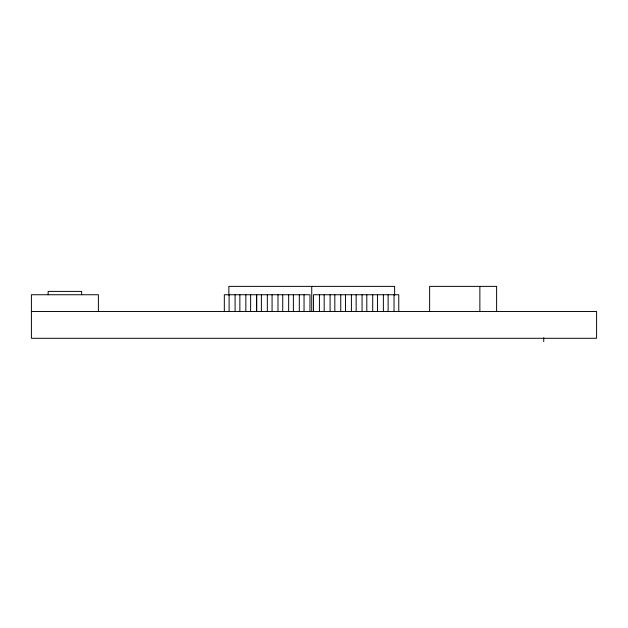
<?xml version="1.0" encoding="UTF-8"?>
<svg xmlns="http://www.w3.org/2000/svg" width="628" height="628" viewBox="0 0 628 628"><rect width="100%" height="100%" fill="white"/><g stroke="black" fill="none" stroke-linecap="round" stroke-linejoin="round"><path stroke-width="0.94" d="M31.4 311.496L596.6 311.496L596.6 338.288L31.4 338.288L31.4 294.744L98.384 294.744L98.384 311.496M543.722 337.746L543.722 341.64M496.615 311.496L496.615 286.376L429.63 286.376L429.63 311.496M479.87 286.376L479.87 311.496M398.772 311.496L398.772 294.744L313.513 294.744L313.513 311.496M394.627 295.066L394.627 286.376L228.851 286.376L228.851 295.066M394.039 294.744L394.039 311.496M388.12 294.744L388.12 311.496M383.378 294.744L383.378 311.496M377.459 294.744L377.459 311.496M372.718 294.744L372.718 311.496M366.799 294.744L366.799 311.496M362.066 294.744L362.066 311.496M356.147 294.744L356.147 311.496M351.405 294.744L351.405 311.496M345.486 294.744L345.486 311.496M340.753 294.744L340.753 311.496M334.826 294.744L334.826 311.496M330.093 294.744L330.093 311.496M324.174 294.744L324.174 311.496M319.432 294.744L319.432 311.496M311.739 286.376L311.739 311.496M309.965 311.496L309.965 294.744L224.322 294.744L224.322 311.496M304.046 294.744L304.046 311.496M299.305 294.744L299.305 311.496M293.386 294.744L293.386 311.496M288.652 294.744L288.652 311.496M282.726 294.744L282.726 311.496M277.992 294.744L277.992 311.496M272.073 294.744L272.073 311.496M267.332 294.744L267.332 311.496M261.389 294.744L261.389 311.496M256.679 294.744L256.679 311.496M256.601 294.744L256.601 311.496M250.627 294.744L250.627 311.496M245.846 294.744L245.846 311.496M239.865 294.744L239.865 311.496M235.084 294.744L235.084 311.496M229.102 294.744L229.102 311.496M81.64 294.744L81.64 291.4L48.144 291.4L48.144 294.744"/></g></svg>
